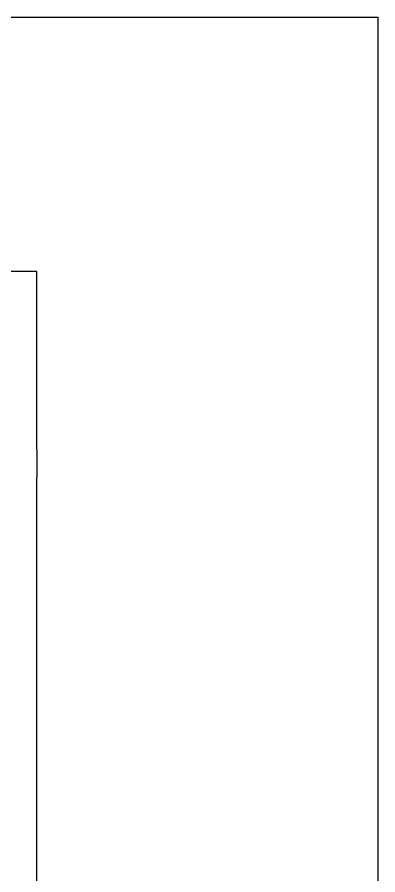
# Model space of a CAD drawing. Header units: millimetres. Extents: x 20837 to 97633253, y -10239614 to 28523936.
# Drawn here: x 33958 to 37100, y 2884 to 10367 of the extents above; entities that cross this region are included whole.
import ezdxf

# ---------------------------------------------------------------- set-up
doc = ezdxf.new("R2010")
doc.units = ezdxf.units.MM

msp = doc.modelspace()

# ---------------------------------------------------------------- linework, layer by layer
for p, q in [((34129.609, 8149.473), (33889.609, 8149.473)), ((34129.609, 7869.473), (34129.609, 8149.473)), ((34129.609, 6594.473), (34129.609, 7869.473)), ((34129.609, 6594.473), (34129.609, 6354.473)), ((34129.609, -1095.527), (34129.609, 6354.473))]:
    msp.add_line(p, q)
msp.add_lwpolyline([(20836.962, 10367.057), (37100.366, 10367.057), (37100.366, -4761.455), (20836.962, -4761.455)], close=True)

doc.saveas('drawing.dxf')
